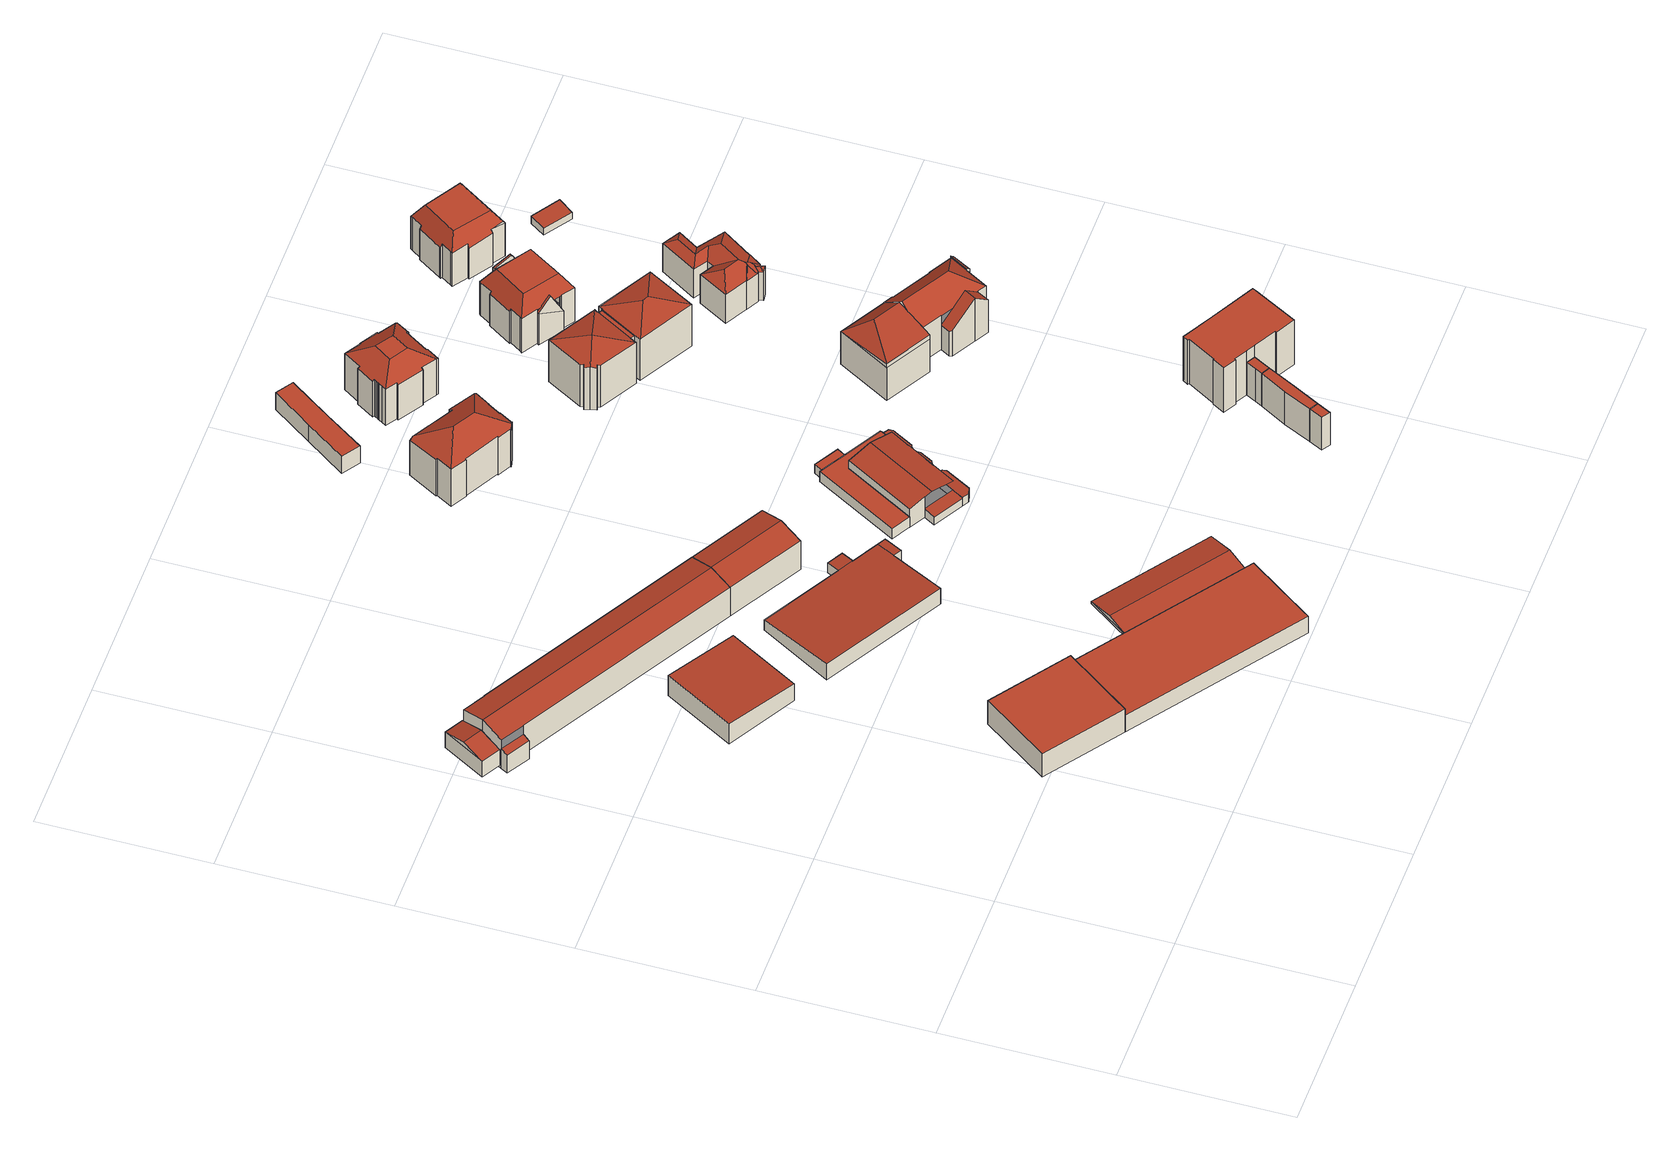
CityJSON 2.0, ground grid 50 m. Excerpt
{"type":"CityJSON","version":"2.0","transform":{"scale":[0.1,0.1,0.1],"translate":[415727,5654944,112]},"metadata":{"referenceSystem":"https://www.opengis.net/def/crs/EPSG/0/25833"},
"CityObjects":{
"building1":{"type":"Building","attributes":{"Dachtyp_tdc":"tdcFreeFormRoof","Gemeindeschluessel":14612000,"Dachneigung":14.35,"QualitaetDacherkennung":88,"Geometrietyp2DReferenz":"3000","measuredHeight":7.92,"function":"31001_9998","roofType":"5000"},"geometry":[{"type":"Solid","lod":"2","boundaries":[[[[0,1,2,3]],[[1,4,5,2]],[[4,6,7,5]],[[6,0,3,7]],[[8,0,6,9]],[[1,8,9,4]],[[6,4,9]],[[1,0,8]],[[3,2,5,7]]]],"semantics":{"surfaces":[{"type":"WallSurface"},{"type":"RoofSurface"},{"type":"GroundSurface"}],"values":[[0,0,0,0,1,1,0,0,2]]}}]},
"building2":{"type":"Building","attributes":{"Dachtyp_tdc":"tdcPolyFlatRoof","Gemeindeschluessel":14612000,"Dachneigung":0,"QualitaetDacherkennung":47,"Geometrietyp2DReferenz":"3000","measuredHeight":8.89,"function":"31001_2000","roofType":"1000"},"geometry":[{"type":"Solid","lod":"2","boundaries":[[[[10,11,12,13]],[[11,14,15,12]],[[14,16,17,15]],[[16,10,13,17]],[[16,14,11,10]],[[13,12,15,17]]]],"semantics":{"surfaces":[{"type":"WallSurface"},{"type":"RoofSurface"},{"type":"GroundSurface"}],"values":[[0,0,0,0,1,2]]}}]},
"building3":{"type":"Building","attributes":{"Dachtyp_tdc":"tdcPolyFlatRoof","Gemeindeschluessel":14612000,"Dachneigung":3.02,"QualitaetDacherkennung":87,"Geometrietyp2DReferenz":"3000","measuredHeight":7.68,"function":"31001_2000","roofType":"2100"},"geometry":[{"type":"Solid","lod":"2","boundaries":[[[[18,19,20,21]],[[19,22,23,20]],[[22,24,25,23]],[[24,18,21,25]],[[24,22,19,18]],[[21,20,23,25]]]],"semantics":{"surfaces":[{"type":"WallSurface"},{"type":"RoofSurface"},{"type":"GroundSurface"}],"values":[[0,0,0,0,1,2]]}}]},
"building4":{"type":"Building","attributes":{"Gemeindeschluessel":14612000,"Geometrietyp2DReferenz":"3000","function":"31001_2000","roofType":"9999"},"children":["building4-1","building4-2"]},
"building4-1":{"type":"BuildingPart","attributes":{"Dachtyp_tdc":"tdcPolyFlatRoof","Dachneigung":14.53,"QualitaetDacherkennung":61,"Geometrietyp2DReferenz":"3000","measuredHeight":7.48,"roofType":"2100"},"parents":["building4"],"geometry":[{"type":"MultiSurface","lod":"2","boundaries":[[[26,27,28,29]],[[27,30,31,28]],[[30,32,33,31]],[[32,30,27,26]],[[29,28,31,33]]],"semantics":{"surfaces":[{"type":"WallSurface"},{"type":"RoofSurface"},{"type":"GroundSurface"}],"values":[0,0,0,1,2]}}]},
"building4-2":{"type":"BuildingPart","attributes":{"Dachtyp_tdc":"tdcGableRoof","Dachneigung":14.36,"QualitaetDacherkennung":75,"Geometrietyp2DReferenz":"3000","measuredHeight":12.88,"roofType":"3100"},"parents":["building4"],"geometry":[{"type":"MultiSurface","lod":"2","boundaries":[[[34,35,36,33,32]],[[35,37,38,36]],[[37,39,40,38]],[[39,41,42,40]],[[41,43,44,42]],[[43,45,46,44]],[[45,47,48,46]],[[47,49,26,29,48]],[[45,43,41,39,37,35]],[[35,34,49,47,45]],[[33,36,38,40,42,44,46,48,29]]],"semantics":{"surfaces":[{"type":"WallSurface"},{"type":"RoofSurface"},{"type":"GroundSurface"}],"values":[0,0,0,0,0,0,0,0,1,1,2]}}]},
"building5":{"type":"Building","attributes":{"Dachtyp_tdc":"tdcPolyFlatRoof","Gemeindeschluessel":14612000,"Dachneigung":0,"QualitaetDacherkennung":51,"Geometrietyp2DReferenz":"3000","measuredHeight":6.45,"function":"31001_2000","roofType":"1000"},"geometry":[{"type":"Solid","lod":"2","boundaries":[[[[50,51,52,53]],[[51,54,12,52]],[[54,55,13,12]],[[55,50,53,13]],[[55,54,51,50]],[[53,52,12,13]]]],"semantics":{"surfaces":[{"type":"WallSurface"},{"type":"RoofSurface"},{"type":"GroundSurface"}],"values":[[0,0,0,0,1,2]]}}]},
"building6":{"type":"Building","attributes":{"Gemeindeschluessel":14612000,"Geometrietyp2DReferenz":"3000","function":"31001_2000","roofType":"9999"},"children":["building6-1","building6-2","building6-3"]},
"building6-1":{"type":"BuildingPart","attributes":{"Dachtyp_tdc":"tdcPolyFlatRoof","Dachneigung":4.95,"QualitaetDacherkennung":69,"Geometrietyp2DReferenz":"3000","measuredHeight":3.97,"roofType":"2100"},"parents":["building6"],"geometry":[{"type":"MultiSurface","lod":"2","boundaries":[[[56,57,58]],[[56,59,60,57]],[[59,61,62,60]],[[61,63,64,65,62]],[[63,61,59,56]],[[57,60,62,65]]],"semantics":{"surfaces":[{"type":"WallSurface"},{"type":"RoofSurface"},{"type":"GroundSurface"}],"values":[0,0,0,0,1,2]}}]},
"building6-2":{"type":"BuildingPart","attributes":{"Dachtyp_tdc":"tdcPolyFlatRoof","Dachneigung":4.95,"QualitaetDacherkennung":92,"Geometrietyp2DReferenz":"3000","measuredHeight":6.08,"roofType":"2100"},"parents":["building6"],"geometry":[{"type":"MultiSurface","lod":"2","boundaries":[[[66,67,68,69]],[[67,58,57,68]],[[64,70,71,65]],[[72,73,74,75]],[[73,66,69,74]],[[73,72,70,64,58,67,66]],[[69,68,57,65,71,75,74]]],"semantics":{"surfaces":[{"type":"WallSurface"},{"type":"RoofSurface"},{"type":"GroundSurface"}],"values":[0,0,0,0,0,1,2]}}]},
"building6-3":{"type":"BuildingPart","attributes":{"Dachtyp_tdc":"tdcPolyFlatRoof","Dachneigung":5,"QualitaetDacherkennung":62,"Geometrietyp2DReferenz":"3000","measuredHeight":4.52,"roofType":"2100"},"parents":["building6"],"geometry":[{"type":"MultiSurface","lod":"2","boundaries":[[[76,77,78,79]],[[77,72,75,78]],[[80,76,79,71,70]],[[80,72,77,76]],[[79,78,75,71]]],"semantics":{"surfaces":[{"type":"WallSurface"},{"type":"RoofSurface"},{"type":"GroundSurface"}],"values":[0,0,0,1,2]}}]},
"building7":{"type":"Building","attributes":{"Dachtyp_tdc":"tdcGableRoof","Gemeindeschluessel":14612000,"Dachneigung":10.11,"QualitaetDacherkennung":45,"Geometrietyp2DReferenz":"3000","measuredHeight":2.44,"function":"31001_2000","roofType":"3100"},"geometry":[{"type":"Solid","lod":"2","boundaries":[[[[81,82,83,84]],[[85,86,84,83]],[[87,88,89,90]],[[82,81,88,87]],[[81,86,89,88]],[[86,85,90,89]],[[85,82,87,90]],[[86,81,84]],[[82,85,83]]]],"semantics":{"surfaces":[{"type":"RoofSurface"},{"type":"GroundSurface"},{"type":"WallSurface"}],"values":[[0,0,1,2,2,2,2,2,2]]}}]},
"building8":{"type":"Building","attributes":{"Dachtyp_tdc":"tdcGableRoof","Gemeindeschluessel":14612000,"Dachneigung":14.33,"QualitaetDacherkennung":78,"Geometrietyp2DReferenz":"3000","measuredHeight":12.87,"function":"31001_3041","roofType":"3100"},"geometry":[{"type":"Solid","lod":"2","boundaries":[[[[91,47,48,92]],[[47,43,44,48]],[[43,93,94,44]],[[93,91,92,94]],[[43,47,45]],[[91,93,95]],[[47,91,95,45]],[[93,43,45,95]],[[92,48,44,94]]]],"semantics":{"surfaces":[{"type":"WallSurface"},{"type":"RoofSurface"},{"type":"GroundSurface"}],"values":[[0,0,0,0,0,0,1,1,2]]}}]},
"building9":{"type":"Building","attributes":{"Dachtyp_tdc":"tdcPolyFlatRoof","Gemeindeschluessel":14612000,"Dachneigung":0,"QualitaetDacherkennung":79,"Geometrietyp2DReferenz":"3000","measuredHeight":3.85,"function":"31001_2000","roofType":"1000"},"geometry":[{"type":"Solid","lod":"2","boundaries":[[[[96,97,98,99]],[[97,100,101,98]],[[100,102,103,101]],[[102,104,105,103]],[[104,106,107,105]],[[106,108,109,107]],[[108,110,111,109]],[[110,112,113,111]],[[112,96,99,113]],[[112,110,108,106,104,102,100,97,96]],[[99,98,101,103,105,107,109,111,113]]]],"semantics":{"surfaces":[{"type":"WallSurface"},{"type":"RoofSurface"},{"type":"GroundSurface"}],"values":[[0,0,0,0,0,0,0,0,0,1,2]]}}]},
"building10":{"type":"Building","attributes":{"Gemeindeschluessel":14612000,"Geometrietyp2DReferenz":"3000","function":"31001_2000","roofType":"9999"},"children":["building10-1","building10-2","building10-3","building10-4","building10-5"]},
"building10-1":{"type":"BuildingPart","attributes":{"Dachtyp_tdc":"tdcGableRoof","Dachneigung":10.63,"QualitaetDacherkennung":86,"Geometrietyp2DReferenz":"3000","measuredHeight":8.21,"roofType":"3100"},"parents":["building10"],"geometry":[{"type":"MultiSurface","lod":"2","boundaries":[[[114,115,116,117,118]],[[115,119,116]],[[120,121,122]],[[120,123,124,121]],[[123,125,124]],[[126,127,128,129,130]],[[127,131,132,128]],[[131,133,134,132]],[[133,135,136,134]],[[135,137,136]],[[133,131,127,126,138]],[[138,139,123,120,115,114,135,133]],[[117,116,121,124,140,141,129,128,132,134,136]]],"semantics":{"surfaces":[{"type":"WallSurface"},{"type":"RoofSurface"},{"type":"GroundSurface"}],"values":[0,0,0,0,0,0,0,0,0,0,1,1,2]}}]},
"building10-2":{"type":"BuildingPart","attributes":{"Dachtyp_tdc":"tdcPolyFlatRoof","Dachneigung":8.77,"QualitaetDacherkennung":60,"Geometrietyp2DReferenz":"3000","measuredHeight":3.31,"roofType":"2100"},"parents":["building10"],"geometry":[{"type":"MultiSurface","lod":"2","boundaries":[[[119,142,143,116]],[[142,144,145,143]],[[144,146,147,145]],[[146,148,149,147]],[[148,122,121,149]],[[148,146,144,142,119,122]],[[121,116,143,145,147,149]]],"semantics":{"surfaces":[{"type":"WallSurface"},{"type":"RoofSurface"},{"type":"GroundSurface"}],"values":[0,0,0,0,0,1,2]}}]},
"building10-3":{"type":"BuildingPart","attributes":{"Dachtyp_tdc":"tdcPolyFlatRoof","Dachneigung":4.13,"QualitaetDacherkennung":72,"Geometrietyp2DReferenz":"3000","measuredHeight":3.24,"roofType":"2100"},"parents":["building10"],"geometry":[{"type":"MultiSurface","lod":"2","boundaries":[[[125,150,151,124]],[[150,152,153,151]],[[152,154,155,153]],[[154,156,157,155]],[[156,158,159,160,157]],[[156,154,152,150,125,161,162,158]],[[160,140,124,151,153,155,157]]],"semantics":{"surfaces":[{"type":"WallSurface"},{"type":"RoofSurface"},{"type":"GroundSurface"}],"values":[0,0,0,0,0,1,2]}}]},
"building10-4":{"type":"BuildingPart","attributes":{"Dachtyp_tdc":"tdcPolyFlatRoof","Dachneigung":5.96,"QualitaetDacherkennung":67,"Geometrietyp2DReferenz":"3000","measuredHeight":3.32,"roofType":"2100"},"parents":["building10"],"geometry":[{"type":"MultiSurface","lod":"2","boundaries":[[[163,130,129,164]],[[159,163,164,160]],[[159,162,161,165,130,163]],[[164,129,141,140,160]]],"semantics":{"surfaces":[{"type":"WallSurface"},{"type":"RoofSurface"},{"type":"GroundSurface"}],"values":[0,0,1,2]}}]},
"building10-5":{"type":"BuildingPart","attributes":{"Dachtyp_tdc":"tdcPolyFlatRoof","Dachneigung":5.31,"QualitaetDacherkennung":68,"Geometrietyp2DReferenz":"3000","measuredHeight":3.18,"roofType":"2100"},"parents":["building10"],"geometry":[{"type":"MultiSurface","lod":"2","boundaries":[[[137,166,167,136]],[[166,168,169,167]],[[168,170,171,169]],[[170,172,173,171]],[[172,174,175,173]],[[174,118,117,175]],[[174,172,170,168,166,137,118]],[[117,136,167,169,171,173,175]]],"semantics":{"surfaces":[{"type":"WallSurface"},{"type":"RoofSurface"},{"type":"GroundSurface"}],"values":[0,0,0,0,0,0,1,2]}}]},
"building11":{"type":"Building","attributes":{"Dachtyp_tdc":"tdcFreeFormRoof","Gemeindeschluessel":14612000,"Dachneigung":30.49,"QualitaetDacherkennung":47,"Geometrietyp2DReferenz":"3000","measuredHeight":18.73,"function":"31001_9998","roofType":"5000"},"geometry":[{"type":"Solid","lod":"2","boundaries":[[[[176,177,178,179]],[[177,180,181,178]],[[180,182,183,181]],[[182,184,185,183]],[[184,186,187,185]],[[186,188,189,187]],[[188,190,191,189]],[[190,192,193,191]],[[192,194,195,193]],[[194,196,197,195]],[[196,198,199,197]],[[198,200,201,199]],[[200,202,203,201]],[[202,204,205,203]],[[204,206,207,205]],[[206,208,209,207]],[[208,210,211,209]],[[210,212,213,211]],[[212,214,215,213]],[[216,217,194,192,190,218]],[[204,202,219,220,221,214,212,210,208,206]],[[220,216,218,188,186,184,182,180,177,176,221]],[[219,200,198,196,217,216,220]],[[190,188,218]],[[176,214,221]],[[196,194,217]],[[202,200,219]],[[179,178,181,183,185,187,189,191,193,195,197,199,201,203,205,207,209,211,213,215]],[[214,176,179,215]]]],"semantics":{"surfaces":[{"type":"WallSurface"},{"type":"RoofSurface"},{"type":"GroundSurface"}],"values":[[0,0,0,0,0,0,0,0,0,0,0,0,0,0,0,0,0,0,0,1,1,1,1,0,0,0,0,2,0]]}}]},
"building12":{"type":"Building","attributes":{"Dachtyp_tdc":"tdcPolyFlatRoof","Gemeindeschluessel":14612000,"Dachneigung":0,"QualitaetDacherkennung":31,"Geometrietyp2DReferenz":"3000","measuredHeight":3.47,"function":"31001_2000","roofType":"1000"},"geometry":[{"type":"Solid","lod":"2","boundaries":[[[[222,223,224,225]],[[223,226,227,224]],[[226,228,229,227]],[[228,222,225,229]],[[228,226,223,222]],[[225,224,227,229]]]],"semantics":{"surfaces":[{"type":"WallSurface"},{"type":"RoofSurface"},{"type":"GroundSurface"}],"values":[[0,0,0,0,1,2]]}}]},
"building13":{"type":"Building","attributes":{"Dachtyp_tdc":"tdcPolyFlatRoof","Gemeindeschluessel":14612000,"Dachneigung":0,"QualitaetDacherkennung":30,"Geometrietyp2DReferenz":"3000","measuredHeight":6.47,"function":"31001_9998","roofType":"1000"},"geometry":[{"type":"Solid","lod":"2","boundaries":[[[[230,231,232,233]],[[231,234,235,232]],[[234,236,237,235]],[[236,238,239,237]],[[240,230,233,241]],[[240,238,236,234,231,230]],[[233,232,235,237,239,241]],[[238,240,241,239]]]],"semantics":{"surfaces":[{"type":"WallSurface"},{"type":"RoofSurface"},{"type":"GroundSurface"}],"values":[[0,0,0,0,0,1,2,0]]}}]},
"building14":{"type":"Building","attributes":{"Dachtyp_tdc":"tdcPolyFlatRoof","Gemeindeschluessel":14612000,"Dachneigung":0,"QualitaetDacherkennung":46,"Geometrietyp2DReferenz":"3000","measuredHeight":12.39,"function":"31001_9998","roofType":"1000"},"geometry":[{"type":"Solid","lod":"2","boundaries":[[[[242,243,244,245]],[[243,246,247,244]],[[246,248,249,247]],[[248,242,245,249]],[[248,246,243,242]],[[245,244,247,249]]]],"semantics":{"surfaces":[{"type":"WallSurface"},{"type":"RoofSurface"},{"type":"GroundSurface"}],"values":[[0,0,0,0,1,2]]}}]},
"building15":{"type":"Building","attributes":{"Dachtyp_tdc":"tdcPolyFlatRoof","Gemeindeschluessel":14612000,"Dachneigung":0,"QualitaetDacherkennung":60,"Geometrietyp2DReferenz":"3000","measuredHeight":12.47,"function":"31001_9998","roofType":"1000"},"geometry":[{"type":"Solid","lod":"2","boundaries":[[[[250,246,251,252]],[[246,243,253,251]],[[243,254,255,253]],[[254,256,257,255]],[[256,258,259,257]],[[258,250,252,259]],[[258,256,254,243,246,250]],[[252,251,253,255,257,259]]]],"semantics":{"surfaces":[{"type":"WallSurface"},{"type":"RoofSurface"},{"type":"GroundSurface"}],"values":[[0,0,0,0,0,0,1,2]]}}]},
"building16":{"type":"Building","attributes":{"Dachtyp_tdc":"tdcCutTentRoof","Gemeindeschluessel":14612000,"Dachneigung":30.92,"QualitaetDacherkennung":54,"Geometrietyp2DReferenz":"3000","measuredHeight":17.34,"function":"31001_9998","roofType":"9999"},"geometry":[{"type":"Solid","lod":"2","boundaries":[[[[260,261,262,263]],[[261,264,265,262]],[[264,266,267,265]],[[266,268,269,267]],[[268,270,271,269]],[[270,272,273,271]],[[272,274,275,273]],[[274,276,277,275]],[[276,278,279,277]],[[278,280,281,279]],[[280,282,283,281]],[[282,284,285,283]],[[284,286,287,285]],[[286,288,289,287]],[[288,290,291,289]],[[290,292,293,291]],[[292,294,295,293]],[[294,296,297,295]],[[296,298,299,297]],[[298,300,301,299]],[[300,302,303,301]],[[302,304,305,303]],[[304,306,307,305]],[[306,308,309,307]],[[308,310,311,309]],[[310,312,313,311]],[[312,260,263,313]],[[284,282,280,278,276,274,314,315]],[[298,296,294,292,290,288,286,284,315,316]],[[308,306,304,302,300,298,316,317]],[[274,272,270,268,266,264,261,260,312,310,308,317,314]],[[317,316,315,314]],[[263,262,265,267,269,271,273,275,277,279,281,283,285,287,289,291,293,295,297,299,301,303,305,307,309,311,313]]]],"semantics":{"surfaces":[{"type":"WallSurface"},{"type":"RoofSurface"},{"type":"GroundSurface"}],"values":[[0,0,0,0,0,0,0,0,0,0,0,0,0,0,0,0,0,0,0,0,0,0,0,0,0,0,0,1,1,1,1,1,2]]}}]},
"building17":{"type":"Building","attributes":{"Dachtyp_tdc":"tdcPolyFlatRoof","Gemeindeschluessel":14612000,"Dachneigung":0,"QualitaetDacherkennung":55,"Geometrietyp2DReferenz":"3000","measuredHeight":12.52,"function":"31001_9998","roofType":"1000"},"geometry":[{"type":"Solid","lod":"2","boundaries":[[[[258,256,257,259]],[[256,318,319,257]],[[318,320,321,319]],[[320,322,323,321]],[[322,324,325,323]],[[324,258,259,325]],[[324,322,320,318,256,258]],[[259,257,319,321,323,325]]]],"semantics":{"surfaces":[{"type":"WallSurface"},{"type":"RoofSurface"},{"type":"GroundSurface"}],"values":[[0,0,0,0,0,0,1,2]]}}]},
"building18":{"type":"Building","attributes":{"Dachtyp_tdc":"tdcPolyFlatRoof","Gemeindeschluessel":14612000,"Dachneigung":0,"QualitaetDacherkennung":76,"Geometrietyp2DReferenz":"3000","measuredHeight":16.96,"function":"31001_9998","roofType":"1000"},"geometry":[{"type":"Solid","lod":"2","boundaries":[[[[326,327,328,329]],[[327,330,331,328]],[[330,332,333,331]],[[332,334,335,333]],[[334,336,337,335]],[[336,338,339,337]],[[338,340,341,339]],[[340,342,343,341]],[[342,344,345,343]],[[344,346,347,345]],[[346,348,349,347]],[[348,350,351,349]],[[350,352,353,351]],[[352,354,355,353]],[[354,356,357,355]],[[356,358,359,357]],[[358,326,329,359]],[[358,356,354,352,350,348,346,344,342,340,338,336,334,332,330,327,326]],[[329,328,331,333,335,337,339,341,343,345,347,349,351,353,355,357,359]]]],"semantics":{"surfaces":[{"type":"WallSurface"},{"type":"RoofSurface"},{"type":"GroundSurface"}],"values":[[0,0,0,0,0,0,0,0,0,0,0,0,0,0,0,0,0,1,2]]}}]},
"building19":{"type":"Building","attributes":{"Gemeindeschluessel":14612000,"Geometrietyp2DReferenz":"3000","function":"31001_9998","roofType":"9999"},"children":["building19-1","building19-2","building19-3"]},
"building19-1":{"type":"BuildingPart","attributes":{"Dachtyp_tdc":"tdcPolyFlatRoof","Dachneigung":0,"QualitaetDacherkennung":56,"Geometrietyp2DReferenz":"3000","measuredHeight":15.42,"roofType":"1000"},"parents":["building19"],"geometry":[{"type":"MultiSurface","lod":"2","boundaries":[[[360,361,362,363]],[[364,365,366,367]],[[365,364,361,360]],[[363,362,367,366]]],"semantics":{"surfaces":[{"type":"WallSurface"},{"type":"RoofSurface"},{"type":"GroundSurface"}],"values":[0,0,1,2]}}]},
"building19-2":{"type":"BuildingPart","attributes":{"Dachtyp_tdc":"tdcFreeFormRoof","Dachneigung":17.99,"QualitaetDacherkennung":79,"Geometrietyp2DReferenz":"3000","measuredHeight":18.53,"roofType":"5000"},"parents":["building19"],"geometry":[{"type":"MultiSurface","lod":"2","boundaries":[[[368,369,370,371]],[[369,372,373,370]],[[372,374,375,373]],[[374,376,377,375]],[[376,378,379,377]],[[378,380,381,379]],[[380,382,383,381]],[[382,384,383]],[[384,385,360,363,383]],[[386,366,365]],[[386,387,388,366]],[[387,389,390,388]],[[389,391,392,390]],[[391,368,371,392]],[[378,376,374,372,369,393]],[[384,382,380,378,393]],[[387,386,394,385,384,393]],[[369,368,391,389,387,393]],[[371,370,373,375,377,379,381,383,363,366,388,390,392]]],"semantics":{"surfaces":[{"type":"WallSurface"},{"type":"RoofSurface"},{"type":"GroundSurface"}],"values":[0,0,0,0,0,0,0,0,0,0,0,0,0,0,1,1,1,1,2]}}]},
"building19-3":{"type":"BuildingPart","attributes":{"Dachtyp_tdc":"tdcHipRoof","Dachneigung":17.8,"QualitaetDacherkennung":79,"Geometrietyp2DReferenz":"3000","measuredHeight":18.56,"roofType":"3200"},"parents":["building19"],"geometry":[{"type":"MultiSurface","lod":"2","boundaries":[[[395,396,367,397]],[[396,364,367]],[[398,399,400,362,361]],[[399,401,402,400]],[[401,403,404,402]],[[403,405,406,404]],[[405,403,407]],[[401,399,398,396,395,408]],[[403,401,408,407]],[[395,405,407,408]],[[406,397,367,362,400,402,404]],[[405,395,397,406]]],"semantics":{"surfaces":[{"type":"WallSurface"},{"type":"RoofSurface"},{"type":"GroundSurface"}],"values":[0,0,0,0,0,0,1,1,1,1,2,0]}}]},
"building20":{"type":"Building","attributes":{"name":"Medienkulturzentrum Dresden","Gemeindeschluessel":14612000,"Geometrietyp2DReferenz":"3000","function":"31001_2090","roofType":"9999"},"children":["building20-1","building20-2","building20-3","building20-4"]},
"building20-1":{"type":"BuildingPart","attributes":{"Dachtyp_tdc":"tdcPolyFlatRoof","Dachneigung":37.54,"QualitaetDacherkennung":37,"Geometrietyp2DReferenz":"3000","measuredHeight":13.47,"roofType":"2100"},"parents":["building20"],"geometry":[{"type":"MultiSurface","lod":"2","boundaries":[[[409,410,411,412,413]],[[414,415,416,417,418]],[[415,409,413,416]],[[415,414,410,409]],[[413,412,419,417,416]]],"semantics":{"surfaces":[{"type":"WallSurface"},{"type":"RoofSurface"},{"type":"GroundSurface"}],"values":[0,0,0,1,2]}}]},
"building20-2":{"type":"BuildingPart","attributes":{"Dachtyp_tdc":"tdcFreeFormRoof","Dachneigung":39.53,"QualitaetDacherkennung":46,"Geometrietyp2DReferenz":"3000","measuredHeight":16.39,"roofType":"5000"},"parents":["building20"],"geometry":[{"type":"MultiSurface","lod":"2","boundaries":[[[420,421,422,423]],[[421,424,425,422]],[[424,426,427,425]],[[426,428,429,427]],[[430,420,423,431]],[[432,433,428,426,424,421]],[[421,420,430,434,432]],[[423,422,425,427,429,435,431]]],"semantics":{"surfaces":[{"type":"WallSurface"},{"type":"RoofSurface"},{"type":"GroundSurface"}],"values":[0,0,0,0,0,1,1,2]}}]},
"building20-3":{"type":"BuildingPart","attributes":{"Dachtyp_tdc":"tdcHipAndGableRoof","Dachneigung":15.19,"QualitaetDacherkennung":32,"Geometrietyp2DReferenz":"3000","measuredHeight":17.47,"roofType":"5000"},"parents":["building20"],"geometry":[{"type":"MultiSurface","lod":"2","boundaries":[[[436,437,438,439]],[[437,440,441,438]],[[442,443,444,445]],[[443,436,439,444]],[[437,446,447]],[[448,449,450,451,452,447,446]],[[437,447,452,440]],[[442,453,449,448,443]],[[443,448,446,436]],[[436,446,437]],[[439,438,441,454,445,444]]],"semantics":{"surfaces":[{"type":"WallSurface"},{"type":"RoofSurface"},{"type":"GroundSurface"}],"values":[0,0,0,0,1,1,1,0,0,0,2]}}]},
"building20-4":{"type":"BuildingPart","attributes":{"Dachtyp_tdc":"tdcHipAndGableRoof","Dachneigung":39.26,"QualitaetDacherkennung":69,"Geometrietyp2DReferenz":"3000","measuredHeight":18.5,"roofType":"5000"},"parents":["building20"],"geometry":[{"type":"MultiSurface","lod":"2","boundaries":[[[455,456,429,428]],[[456,453,442,445,429]],[[457,458,459,441,440]],[[458,460,461,459]],[[460,462,463,461]],[[462,464,465,463]],[[464,418,417,465]],[[411,466,467,412]],[[466,468,431,467]],[[468,430,431]],[[466,411,469,470]],[[469,418,464,462,460,458,457,471,470]],[[471,450,453,456,455,433,472,434,468,466,470]],[[429,445,454,441,459,461,463,465,417,419,412,467,431,435]]],"semantics":{"surfaces":[{"type":"WallSurface"},{"type":"RoofSurface"},{"type":"GroundSurface"}],"values":[0,0,0,0,0,0,0,0,0,0,1,1,1,2]}}]},
"building21":{"type":"Building","attributes":{"Gemeindeschluessel":14612000,"Geometrietyp2DReferenz":"3000","function":"31001_9998","roofType":"9999"},"children":["building21-1","building21-2","building21-3"]},
"building21-1":{"type":"BuildingPart","attributes":{"Dachtyp_tdc":"tdcCutTentRoof","Dachneigung":0.174,"QualitaetDacherkennung":62,"Geometrietyp2DReferenz":"3000","measuredHeight":17.74,"roofType":"9999"},"parents":["building21"],"geometry":[{"type":"MultiSurface","lod":"2","boundaries":[[[473,474,475,476]],[[474,477,478,475]],[[477,479,480,478]],[[479,481,482,480]],[[481,483,484,482]],[[483,485,486,484]],[[487,488,489,490,491]],[[488,492,493,489]],[[492,494,495,493]],[[494,496,497,495]],[[496,498,499,497]],[[498,500,501,499]],[[500,502,503,501]],[[502,504,505,503]],[[506,507,508,509]],[[507,510,511,508]],[[510,512,513,511]],[[512,514,515,513]],[[514,473,476,515]],[[488,487,516,485,483,517,518]],[[500,498,496,494,492,488,518,519]],[[510,507,506,520,521,504,502,500,519,522]],[[483,481,479,477,474,473,514,512,510,522,517]],[[522,519,518,517]],[[476,475,478,480,482,484,486,490,489,493,495,497,499,501,503,508,511,513,515]]],"semantics":{"surfaces":[{"type":"WallSurface"},{"type":"RoofSurface"},{"type":"GroundSurface"}],"values":[0,0,0,0,0,0,0,0,0,0,0,0,0,0,0,0,0,0,0,1,1,1,1,1,2]}}]},
"building21-2":{"type":"BuildingPart","attributes":{"Dachtyp_tdc":"tdcGableRoof","Dachneigung":63.17,"QualitaetDacherkennung":4,"Geometrietyp2DReferenz":"3000","measuredHeight":15.99,"roofType":"3100"},"parents":["building21"],"geometry":[{"type":"MultiSurface","lod":"2","boundaries":[[[523,509,508,524]],[[505,525,526,503]],[[525,523,524,526]],[[523,525,527]],[[509,523,527,528,520]],[[525,505,521,528,527]],[[524,508,503,526]]],"semantics":{"surfaces":[{"type":"WallSurface"},{"type":"RoofSurface"},{"type":"GroundSurface"}],"values":[0,0,0,0,1,1,2]}}]},
"building21-3":{"type":"BuildingPart","attributes":{"Dachtyp_tdc":"tdcGableRoof","Dachneigung":11.16,"QualitaetDacherkennung":14,"Geometrietyp2DReferenz":"3000","measuredHeight":15.3,"roofType":"3100"},"parents":["building21"],"geometry":[{"type":"MultiSurface","lod":"2","boundaries":[[[529,530,531,486,485]],[[530,532,533,531]],[[532,491,490,533]],[[532,530,534]],[[529,516,491,535]],[[530,529,535,534]],[[491,532,534,535]],[[486,531,533,490]]],"semantics":{"surfaces":[{"type":"WallSurface"},{"type":"RoofSurface"},{"type":"GroundSurface"}],"values":[0,0,0,0,0,1,1,2]}}]},
"building22":{"type":"Building","attributes":{"Dachtyp_tdc":"tdcFreeFormRoof","Gemeindeschluessel":14612000,"Dachneigung":31.36,"QualitaetDacherkennung":28,"Geometrietyp2DReferenz":"3000","measuredHeight":13.95,"function":"31001_9998","roofType":"5000"},"geometry":[{"type":"Solid","lod":"2","boundaries":[[[[536,537,538,539]],[[537,540,541,538]],[[540,542,543,541]],[[542,544,545,543]],[[544,546,547,545]],[[546,548,549,547]],[[548,550,551,549]],[[550,552,553,551]],[[552,554,555,553]],[[554,556,557,555]],[[556,558,559,557]],[[558,560,561,559]],[[560,562,563,561]],[[562,564,565,563]],[[564,566,567,565]],[[566,568,569,567]],[[568,570,571,569]],[[570,572,573,571]],[[572,574,575,573]],[[574,576,577,575]],[[576,536,539,577]],[[578,579,576,574]],[[580,578,574,572]],[[580,572,570]],[[581,582,583,584,585,579,578,580,570,568]],[[586,587,581,568,566]],[[586,566,564]],[[587,586,564,562]],[[588,582,581,587,562,560]],[[588,560,558]],[[583,582,588,558,556]],[[584,583,556,554]],[[589,590,585,584,554,552]],[[591,592,589,552,550]],[[593,594,591,550,548]],[[593,548,546]],[[594,593,546,544]],[[592,591,594,544,542]],[[590,589,592,542,540]],[[595,590,540,537]],[[595,537,536]],[[579,585,590,595,536,576]],[[539,538,541,543,545,547,549,551,553,555,557,559,561,563,565,567,569,571,573,575,577]]]],"semantics":{"surfaces":[{"type":"WallSurface"},{"type":"RoofSurface"},{"type":"GroundSurface"}],"values":[[0,0,0,0,0,0,0,0,0,0,0,0,0,0,0,0,0,0,0,0,0,1,1,1,1,1,1,1,1,1,1,1,1,1,1,1,1,1,1,1,1,1,2]]}}]},
"building23":{"type":"Building","attributes":{"Dachtyp_tdc":"tdcFreeFormRoof","Gemeindeschluessel":14612000,"Dachneigung":0.042,"QualitaetDacherkennung":53,"Geometrietyp2DReferenz":"3000","measuredHeight":17.27,"function":"31001_9998","roofType":"5000"},"geometry":[{"type":"Solid","lod":"2","boundaries":[[[[596,597,598,599]],[[597,600,601,598]],[[600,602,603,601]],[[602,604,605,603]],[[604,606,607,605]],[[606,608,609,607]],[[608,610,611,609]],[[610,612,613,611]],[[612,614,615,613]],[[614,616,617,615]],[[616,618,619,617]],[[618,620,621,619]],[[620,622,623,621]],[[622,624,625,623]],[[624,626,627,625]],[[626,628,629,627]],[[628,630,631,629]],[[630,632,633,631]],[[632,634,635,633]],[[634,596,599,635]],[[636,637,618,616,614,612,610,608,606,604,602,638]],[[639,640,628,626,624,622,620,637,636]],[[630,640,639,641,642,632]],[[596,634,642,641,638,602,600,597]],[[641,639,636,638]],[[634,632,642]],[[630,628,640]],[[620,618,637]],[[599,598,601,603,605,607,609,611,613,615,617,619,621,623,625,627,629,631,633,635]]]],"semantics":{"surfaces":[{"type":"WallSurface"},{"type":"RoofSurface"},{"type":"GroundSurface"}],"values":[[0,0,0,0,0,0,0,0,0,0,0,0,0,0,0,0,0,0,0,0,1,1,1,1,1,0,0,0,2]]}}]},
"building24":{"type":"Building","attributes":{"Dachtyp_tdc":"tdcPolyFlatRoof","Gemeindeschluessel":14612000,"Dachneigung":4.53,"QualitaetDacherkennung":81,"Geometrietyp2DReferenz":"3000","measuredHeight":2.95,"function":"31001_9998","roofType":"2100"},"geometry":[{"type":"Solid","lod":"2","boundaries":[[[[643,644,645,646]],[[644,647,648,645]],[[647,649,650,648]],[[649,643,646,650]],[[649,647,644,643]],[[646,645,648,650]]]],"semantics":{"surfaces":[{"type":"WallSurface"},{"type":"RoofSurface"},{"type":"GroundSurface"}],"values":[[0,0,0,0,1,2]]}}]}
},
"vertices":[
[129,2015,83],[57,1888,83],[57,1888,23],[129,2015,23],[3,1919,83],[3,1919,23],[75,2045,83],[75,2045,23],[93,1952,102],[39,1983,102],
[813,551,118],[672,355,118],[672,355,29],[813,551,29],[450,513,118],[450,513,29],[590,709,118],[590,709,29],
[523,1223,83],[321,1338,96],[321,1338,19],[523,1223,19],[439,1545,96],[439,1545,19],[641,1430,83],[641,1430,19],
[130,1846,83],[118,1826,77],[118,1826,8],[130,1846,8],[50,1866,77],[50,1866,8],[61,1885,83],[61,1885,8],
[61,1885,118],[98,1949,137],[98,1949,8],[135,2014,118],[135,2014,8],[199,1977,118],[199,1977,8],[200,1978,118],[200,1978,8],[846,1610,118],[846,1610,8],[809,1545,137],[809,1545,8],[772,1480,118],[772,1480,8],[130,1846,118],
[1302,202,93],[1162,5,93],[1162,5,29],[1302,202,29],[672,355,93],[813,551,93],
[975,1247,55],[975,1247,15],[975,1247,54],[995,1283,51],[995,1283,15],[1041,1257,51],[1041,1257,15],[1020,1221,55],[1020,1221,54],[1020,1221,15],
[624,1165,76],[745,1377,54],[745,1377,15],[624,1165,15],[1098,1177,54],[1098,1177,15],[1067,1123,60],[977,964,76],[977,964,15],[1067,1123,15],
[1121,1164,55],[1090,1109,60],[1090,1109,15],[1121,1164,15],[1098,1177,55],
[1411,354,36],[1089,583,36],[1042,517,52],[1364,288,52],[988,441,35],[1309,212,35],[1089,583,28],[1411,354,28],[1309,212,28],[988,441,28],
[990,1356,118],[990,1356,8],[1064,1486,118],[1064,1486,8],[1027,1421,137],
[1218,1127,53],[1163,1158,53],[1163,1158,15],[1218,1127,15],[1302,1403,53],[1302,1403,15],[1311,1399,53],[1311,1399,15],[1382,1358,53],[1382,1358,15],[1491,1296,53],[1491,1296,15],[1490,1292,53],[1490,1292,15],[1471,1259,53],[1471,1259,15],[1337,1335,53],[1337,1335,15],
[1443,1210,82],[1438,1201,82],[1438,1201,14],[1443,1210,14],[1443,1210,46],[1438,1201,47],[1405,1143,82],[1405,1143,14],[1405,1143,47],[1389,1116,82],[1389,1116,14],[1389,1116,47],[1264,1101,92],[1218,1127,82],[1218,1127,14],[1264,1101,14],[1264,1101,47],[1337,1335,82],[1337,1335,14],[1405,1297,96],[1405,1297,14],[1471,1259,82],[1471,1259,14],[1471,1259,46],[1286,1088,96],[1352,1050,82],[1352,1050,14],[1286,1088,14],
[1458,1190,44],[1458,1190,14],[1460,1175,42],[1460,1175,14],[1439,1137,42],[1439,1137,14],[1425,1132,44],[1425,1132,14],
[1415,1101,44],[1415,1101,14],[1417,1089,44],[1417,1089,14],[1374,1013,44],[1374,1013,14],[1353,1007,45],[1353,1007,14],[1334,1018,47],[1334,1018,43],[1334,1018,14],[1352,1050,47],[1349,1044,47],
[1245,1068,43],[1245,1068,14],[1286,1088,47],
[1490,1292,46],[1490,1292,14],[1511,1280,44],[1511,1280,14],[1513,1268,43],[1513,1268,14],[1477,1205,43],[1477,1205,14],[1463,1199,44],[1463,1199,14],
[1100,2193,159],[1101,2196,160],[1101,2196,18],[1100,2193,18],[1063,2216,160],[1063,2216,18],[1065,2219,162],[1065,2219,18],[963,2275,161],[963,2275,18],[962,2273,159],[962,2273,18],[916,2299,159],[916,2299,18],[943,2347,159],[943,2347,18],[940,2349,156],[940,2349,18],[990,2438,152],[990,2438,18],[1104,2373,159],[1104,2373,18],[1122,2363,159],[1122,2363,18],[1130,2374,151],[1130,2374,18],[1206,2324,151],[1206,2324,18],[1175,2278,156],[1175,2278,18],[1173,2280,158],[1173,2280,18],[1147,2241,162],[1147,2241,18],[1150,2239,160],[1150,2239,18],[1126,2203,164],[1126,2203,18],[1127,2199,162],[1127,2199,18],[1025,2329,205],[1002,2432,159],[918,2302,161],[1202,2327,154],[1091,2291,205],[1118,2197,166],
[1397,1384,50],[1382,1358,50],[1382,1358,16],[1397,1384,16],[1311,1399,50],[1311,1399,16],[1326,1425,50],[1326,1425,16],
[1072,2694,84],[991,2576,84],[991,2576,20],[1072,2694,20],[940,2610,84],[940,2610,20],[1023,2728,84],[1023,2728,20],[1107,2847,84],[1107,2847,20],[1156,2815,84],[1156,2815,20],
[1806,175,151],[1826,215,151],[1826,215,27],[1806,175,27],[1851,201,151],[1851,201,27],[1830,160,151],[1830,160,27],
[1893,280,151],[1851,201,26],[1893,280,26],[1826,215,26],[1864,297,151],[1864,297,26],[1910,375,151],[1910,375,26],[1935,362,151],[1935,362,26],
[1158,2579,156],[1160,2582,156],[1160,2582,17],[1158,2579,17],[1163,2587,156],[1163,2587,17],[1167,2593,156],[1167,2593,17],[1161,2596,152],[1161,2596,17],[1195,2648,152],[1195,2648,17],[1200,2645,156],[1200,2645,17],[1234,2697,155],[1234,2697,17],[1281,2667,155],[1281,2667,17],[1284,2671,152],[1284,2671,17],[1335,2639,152],[1335,2639,17],[1332,2634,155],[1332,2634,17],[1381,2603,155],[1381,2603,17],[1385,2600,151],[1385,2600,17],[1361,2561,152],[1361,2561,17],[1356,2564,155],[1356,2564,17],[1313,2497,156],[1313,2497,17],[1318,2494,152],[1318,2494,17],[1294,2457,153],[1294,2457,17],[1289,2460,156],[1289,2460,17],[1246,2488,157],[1246,2488,17],[1243,2483,153],[1243,2483,17],[1171,2529,153],[1171,2529,17],[1174,2533,156],[1174,2533,17],[1142,2554,156],[1142,2554,17],[1150,2566,156],[1150,2566,17],[1156,2576,156],[1156,2576,17],[1253,2618,191],[1303,2585,191],[1272,2534,190],[1219,2568,190],
[1921,396,151],[1921,396,26],[1936,425,151],[1936,425,26],[1961,411,151],[1961,411,26],[1946,383,151],[1946,383,26],
[1935,600,195],[2028,549,195],[2028,549,25],[1935,600,25],[2092,514,195],[2092,514,25],[2157,479,195],[2157,479,25],[2151,469,195],[2151,469,25],[2081,340,195],[2081,340,25],[2024,371,195],[2024,371,25],[2026,375,195],[2026,375,25],[1961,411,195],[1961,411,25],[1936,425,195],[1936,425,25],[1899,446,195],[1899,446,25],[1896,442,195],[1896,442,25],[1858,463,195],[1858,463,25],[1879,500,195],[1879,500,25],[1881,499,195],[1881,499,25],[1929,582,195],[1929,582,25],[1925,585,195],[1925,585,25],
[1563,2102,171],[1576,2095,171],[1576,2095,17],[1563,2102,17],[1514,1985,171],[1501,1992,171],[1501,1992,17],[1514,1985,17],
[1368,2041,176],[1363,2058,180],[1363,2058,17],[1368,2041,17],[1358,2075,176],[1358,2075,17],[1368,2078,178],[1368,2078,17],[1366,2087,176],[1366,2087,17],[1427,2194,176],[1427,2194,17],[1562,2117,174],[1562,2117,17],[1569,2113,174],[1569,2113,17],[1569,2113,175],[1563,2102,174],[1501,1992,174],[1490,1972,174],[1490,1972,17],[1380,2035,176],[1380,2035,17],[1378,2044,178],[1378,2044,17],[1456,2085,202],[1563,2102,175],
[1503,1965,176],[1514,1985,176],[1503,1965,17],[1576,2095,176],[1577,2094,176],[1577,2094,17],[1582,2105,176],[1582,2105,17],[1744,2015,176],[1744,2015,17],[1664,1874,176],[1664,1874,17],[1633,1985,202],[1615,1995,202],
[2041,1226,143],[2031,1231,151],[2031,1231,146],[2031,1231,17],[2041,1226,17],[2063,1286,151],[2072,1281,143],[2072,1281,17],[2063,1286,17],[2063,1286,143],[2061,1283,17],
[1951,1146,142],[1910,1169,181],[1910,1169,17],[1951,1146,17],[1841,1208,115],[1841,1208,17],[1838,1217,109],[1838,1217,17],[1854,1245,109],[1854,1245,17],[1969,1179,142],[1969,1179,17],[1929,1202,181],[1893,1223,146],[1965,1181,146],[1929,1202,17],
[1633,1325,142],[1722,1480,142],[1722,1480,17],[1633,1325,17],[1856,1404,142],[1856,1404,17],[1787,1283,142],[1767,1248,142],[1767,1248,17],[1787,1283,17],[1633,1325,159],[1747,1397,191],[1767,1248,159],[1787,1283,170],[1809,1321,182],[1821,1342,188],[1826,1352,191],[1787,1283,146],[1821,1342,17],
[1854,1245,146],[1854,1245,147],[1856,1404,144],[1882,1389,144],[1882,1389,17],[1880,1386,147],[1880,1386,17],[1995,1320,146],[1995,1320,17],[1997,1324,143],[1997,1324,17],[1993,1165,146],[1993,1165,17],[1969,1179,146],[2061,1283,146],[1964,1260,202],[1821,1342,202],[1929,1202,146],
[1523,2333,142],[1568,2401,140],[1568,2401,20],[1523,2333,20],[1569,2403,140],[1569,2403,20],[1573,2401,147],[1573,2401,20],[1597,2437,145],[1597,2437,20],[1600,2441,145],[1600,2441,20],[1642,2413,145],[1642,2413,20],[1708,2370,145],[1749,2343,145],[1749,2343,20],[1708,2370,20],[1708,2370,142],[1708,2280,147],[1708,2280,20],[1715,2275,133],[1715,2275,20],[1693,2242,134],[1693,2242,20],[1685,2247,149],[1685,2247,20],[1651,2194,150],[1651,2194,20],[1615,2218,151],[1615,2218,20],[1615,2218,150],[1615,2218,96],[1545,2264,150],[1545,2264,151],[1545,2264,20],[1545,2264,140],[1501,2292,150],[1501,2292,20],[1505,2298,150],[1505,2298,20],[1527,2331,149],[1527,2331,20],[1697,2377,145],[1610,2398,197],[1706,2334,197],[1645,2237,197],[1554,2258,150],[1592,2233,150],[1545,2303,197],
[1541,2259,140],[1541,2259,20],[1611,2212,96],[1611,2212,20],[1576,2236,179],[1579,2241,179],
[1642,2413,161],[1645,2419,161],[1645,2419,20],[1711,2376,142],[1711,2376,20],[1695,2387,173],[1691,2381,173],
[1770,1814,126],[1819,1901,126],[1819,1901,17],[1770,1814,17],[1859,1878,126],[1859,1878,17],[1871,1898,126],[1871,1898,17],[1831,1923,126],[1831,1923,17],[1897,2030,126],[1897,2030,17],[1948,1999,126],[1948,1999,17],[1910,1940,126],[1910,1940,17],[1987,1887,126],[1987,1887,17],[1927,1799,126],[1927,1799,17],[1928,1798,126],[1928,1798,17],[1903,1761,126],[1903,1761,17],[1902,1762,126],[1902,1762,17],[1899,1761,126],[1899,1761,17],[1902,1748,126],[1902,1748,17],[1879,1744,126],[1879,1744,17],[1876,1759,126],[1876,1759,17],[1872,1759,126],[1872,1759,17],[1871,1757,126],[1871,1757,17],[1834,1777,126],[1834,1777,17],[1835,1778,126],[1835,1778,17],[1875,1789,144],[1878,1791,145],[1869,1764,129],[1889,1775,136],[1888,1784,141],[1885,1790,145],[1883,1791,145],[1879,1797,149],[1888,1757,133],[1886,1769,133],[1902,1764,127],[1916,1874,157],[1876,1812,156],[1872,1931,143],[1909,1907,143],[1907,1990,144],[1871,1932,144],[1829,1838,156],
[1779,2462,143],[1712,2506,139],[1712,2506,20],[1779,2462,20],[1716,2511,149],[1716,2511,20],[1673,2540,147],[1673,2540,20],[1677,2546,147],[1677,2546,20],[1697,2576,147],[1697,2576,20],[1692,2579,136],[1692,2579,20],[1694,2582,136],[1694,2582,20],[1739,2650,137],[1739,2650,20],[1740,2652,136],[1740,2652,20],[1745,2649,147],[1745,2649,20],[1766,2680,147],[1766,2680,20],[1770,2687,144],[1770,2687,20],[1814,2658,147],[1814,2658,20],[1816,2662,139],[1816,2662,20],[1875,2623,143],[1875,2623,20],[1873,2619,151],[1873,2619,20],[1918,2589,146],[1918,2589,20],[1821,2442,146],[1821,2442,20],[1782,2468,153],[1782,2468,20],[1777,2649,193],[1769,2685,147],[1711,2550,193],[1881,2585,193],[1914,2592,154],[1811,2479,193],[1817,2445,155],
[2034,2359,49],[2004,2315,44],[2004,2315,19],[2034,2359,19],[1925,2368,44],[1925,2368,19],[1955,2412,49],[1955,2412,19]
]}
